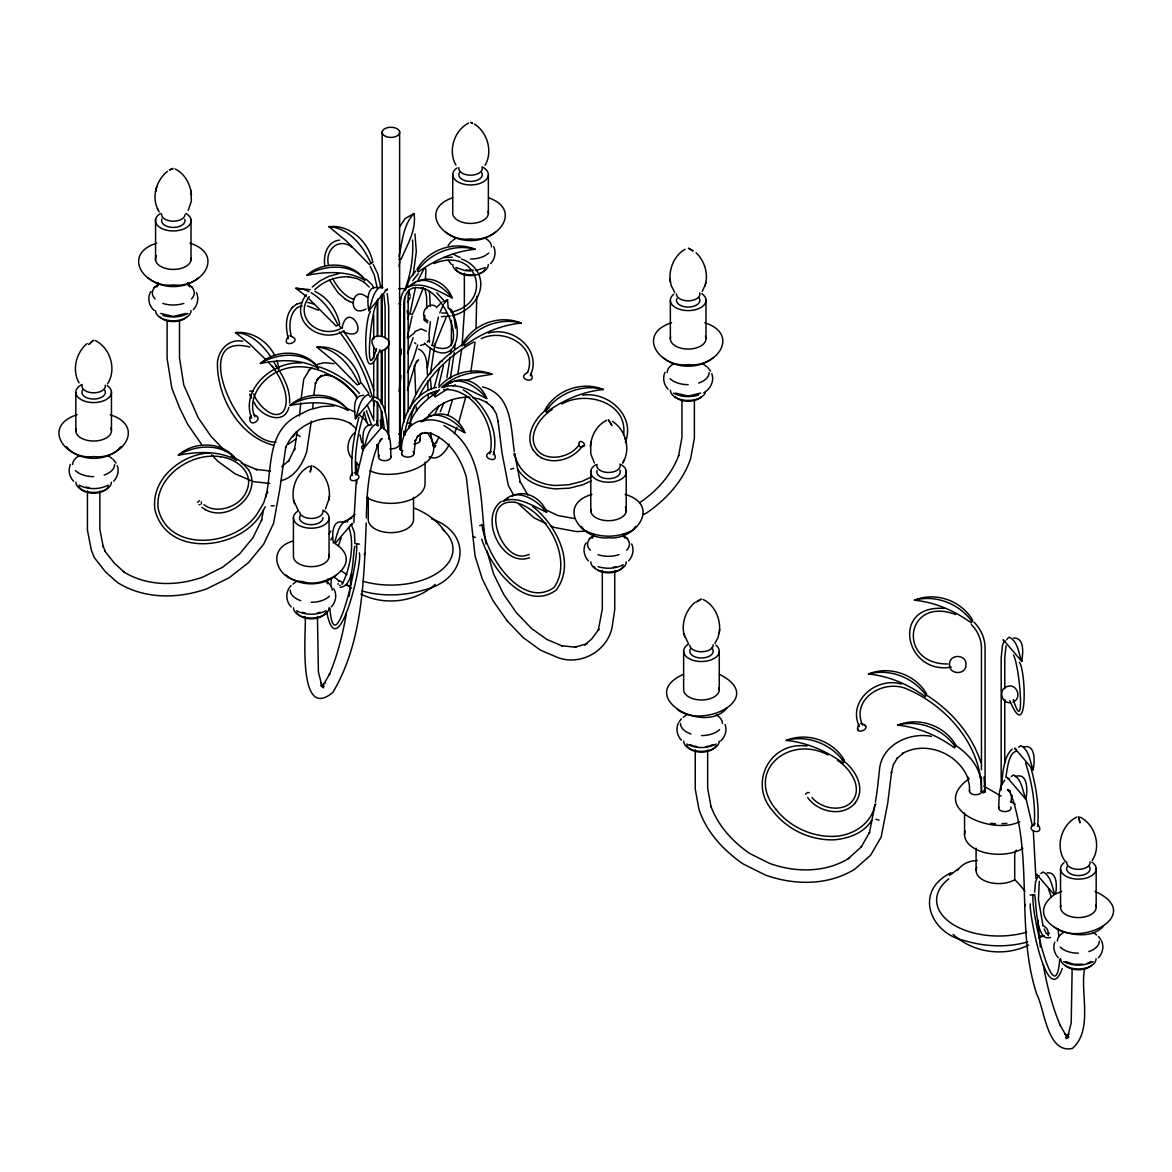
<?xml version="1.0" encoding="UTF-8"?>
<svg xmlns="http://www.w3.org/2000/svg" width="1172" height="1172" viewBox="0 0 1172 1172"><rect width="100%" height="100%" fill="white"/><g stroke="black" fill="none" stroke-linecap="round" stroke-linejoin="round"><path stroke-width="1.5" d="M354.94 543.691L354.398 532.542L351.761 525.613M1034.627 892.112L1035.521 881.857L1037.85 876.524M400.326 449.33L401.351 432.995M426.711 308.69L426.637 297.292L424.938 288.59M430.314 306.288L429.435 291.432M366.397 518.024C366.616 492.87 368.726 467.159 378.424 443.69M353.827 522.697L356.273 480.315M366.235 522.99C363.833 580.33 362.866 641.817 332.907 692.33C295.154 724.267 307.196 620.926 305.042 616.516M623.592 434.709C627.914 402.626 586.454 390.1 561.784 403.988M289.572 403.065C290.51 389.294 283.346 376.476 275.86 365.474M329.288 497.617C330.489 485.296 324.351 471.613 312.851 466.148M719.491 630.932C720.692 618.611 714.554 604.913 703.068 599.463M476.037 328.101L476.755 296.282M590.703 444.173L590.761 453.93L594.365 462.955M354.838 546.328C352.113 557.33 354.618 586.19 340.1 587.362M430.476 373.795L434.915 343.821M313.891 394.686L315.62 382.512L315.385 383.683L318.506 377.853L317.832 378.952M999.277 793.532L998.676 808.035M1011.099 802.175L1011.539 795.861M356.42 543.544C359.76 558.429 334.298 665.799 329.874 608.224M359.277 552.92C363.144 560.494 337.668 669.666 326.724 611.828M451.352 345.637L451.425 320.308M454.619 349.183L454.97 344.29M301.16 398.553L303.709 379.259L309.349 369.971M158.323 282.642L156.726 286.847L158.44 284.459L154.045 287.448M593.354 536.263L593.545 533.905M1001.679 784.976C1002.734 773.095 1003.569 756.819 1012.095 749.23M300.794 402.934L299.446 415.899M312.778 408.032L313.188 403.622M427.37 368.037L430.49 347.747M1059.737 959.136C1055.298 1016.725 1029.851 909.34 1033.191 894.456M349.212 596.226L351.644 573.738M399.154 391.595L400.985 375.67M327.398 583.729L327.926 578.924M330.724 585.678L331.588 577.796M325.464 508.941L329.185 498.437M404.648 435.281C406.743 414.61 417.862 395.433 437.229 390.789M714.891 643.443L718.026 637.627L719.403 631.752M329.01 499.946L329.464 496.078M719.227 633.261L719.667 629.393M1034.085 825.689C1035.931 805.647 1032.195 782.837 1025.559 762.928M1037.557 826.348C1039.564 806.834 1036.063 787.086 1031.067 768.261M403.886 304.837C403.944 296.34 407.373 288.122 415.738 287.492M448.187 307.943L447.587 299.812L442.943 301.717M450.136 357.284L446.869 377.662M450.575 353.885L451 350.472M454.282 352.552L450.312 378.366M251.599 418.096C240.201 388.65 273.369 360.932 301.307 362.998M461.592 349.359L457.812 374.63M462.046 346.004L464.346 312.001L464.346 273.237M475.07 342.195L470.866 371.671M1005.151 640.85L1003.95 641.025L1003.188 639.678L1021.764 661.433C1022.863 653.991 1025.061 637.451 1013.531 638.081M1009.575 778.501L1007.964 778.75L1007.202 777.402L1025.778 799.158C1027.741 791.422 1028.108 771.791 1015.245 776.611M1016.534 749.245L1015.333 749.435L1014.571 748.073L1033.147 769.828C1034.656 762.357 1036.004 743.986 1023.757 746.886M1055.694 893.972C1056.705 886.94 1057.803 871.909 1047.153 872.847M311.283 421.129L306.683 451.747C302.742 464.024 294.187 477.942 280.548 480.725M310.697 469.445C308.983 479.143 312.748 458.252 310.8 468.99M1005.84 777.607C1007.393 767.587 1008.931 752.673 1016.358 751.252M408.882 428.337L412.148 412.734L414.976 404.999M590.776 443.675C592.05 434.05 597.793 424.498 606.744 420.25M167.45 171.361C156.316 180.063 151.32 197.16 158.117 209.92M590.366 446.517L591.098 441.39M405.38 290.407L409.673 278.731L415.752 271.069M409.116 289.718L408.149 296.033L408.178 411.606M297.073 432.79L294.48 449.814L294.714 448.656L288.371 461.519L289.045 460.435L281.763 466.749M443.485 365.561L438.782 385.28M398.978 256.39C402.245 241.915 403.285 224.672 413.965 213.509C416.778 229.609 407.08 245.182 400.941 259.539L398.949 259.232M432.16 345.476L438.416 317.026M399.037 266.41L399.798 261.62M875.352 802.293C877.271 791.481 878.311 780.537 879.469 769.638C881.637 744.952 909.047 732.061 931.344 736.324M346.341 613.747C342.663 634.594 337.551 655.309 329.2 674.808L329.801 673.666L323.97 683.833L325.01 682.778L322.329 685.107M357.416 473.503L363.73 447.191M399.798 359.028L401.439 349.344M265.927 496.972C272.329 468.258 266.425 431.75 297.659 415.518L309.408 409.775L321.934 406.508L334.445 405.893M429.186 414.624L428.366 416.807M1006.03 645.757L1004.785 657.844L1004.785 688.623M263.422 510.26L261.502 520.573L261.693 519.797L253.035 537.655L239.674 553.843L222.665 567.219L202.697 577.122C176.943 586.264 147.101 586.483 123.353 571.702L124.159 572.097L114.387 563.205L104.718 550.943L105.319 551.734L103.063 546.005L103.268 546.972L99.854 529.334L99.854 491.097M401.571 447.235C401.879 434.534 410.361 421.158 423.971 420.279M874.576 806.732L869.316 833.38L869.536 832.398L860.951 847.429L861.552 846.653L848.294 858.622L849.099 858.226C825.293 872.935 795.451 872.642 769.696 863.456L749.89 853.568C732.808 841.965 718.026 825.762 710.891 806.175L711.082 806.981L707.668 788.287L707.668 750.036M439.559 367.949L434.358 386.863M705.515 283.946C708.313 272.944 704.269 260.565 696.124 252.771M249.914 417.672C248.449 429.362 265.399 418.287 254.119 414.888M425.392 279.742L425.934 269.853L425.333 268.212L424.015 269.15M407.329 337.331L412.119 316.147M413.115 275.039L416.324 251.702L414.947 233.873M401.542 431.237C404.208 411.899 416.368 392.137 436.365 387.346M370.557 311.386C363.921 319.15 361.694 395.067 380.021 349.695M410.171 297.351L407.504 302.435M409.116 427.604C411.562 413.408 422.535 402.23 434.021 394.422M466.002 395.946L458.735 422.579M400.282 355.761L401.322 351.073M430.402 321.67L429.011 334.24L429.479 342.37M999.496 792.257L1000.873 786.016L1004.741 780.039M407.358 390.408L414.961 364.975L414.361 366.104L417.173 361.181L416.133 362.236L418.682 359.921L417.32 360.698M1054.756 942.112C1052.646 947.518 1054.434 953.686 1058.316 957.802M407.841 318.784L408.676 315.297M155.554 191.798L156.11 189.527M156.228 189.014L156.77 186.831M417.672 344.89L413.701 357.841L407.431 372.579M358.881 417.393C353.871 436.218 350.384 455.967 352.376 475.48M1039.286 881.315L1038.451 899.7L1042.992 925.528M702.248 291.447L705.295 284.723M415.474 287.623L409.922 313.876L407.519 313.495L407.226 310.756M407.46 353.358L413.115 337.77M704.899 286.158L705.91 282.452M1062.272 968.482C1046.713 1012.462 1028.386 908.49 1030.334 903.846M385.075 290.026L386.672 290.275L387.434 288.913L368.858 310.668C371.978 302.654 372.769 290.553 381.281 286.466L382.907 287.506M372.081 398.172L373.282 398.363L374.044 397.015L355.468 418.756C358.588 410.757 359.365 398.641 367.876 394.554L369.517 395.594M334.357 542.812C337.243 535.516 338.21 524.514 346.106 520.998L347.732 522.038M380.431 427.648L381.632 427.839L382.394 426.491L363.818 448.231C366.939 440.233 367.715 428.117 376.241 424.03L378.366 425.656M376.388 304.222C370.352 313.598 364.17 388.372 376.564 348.67M447.953 415.225L452.48 399.637M365.019 553.316L364.199 554.649M489.852 453.96C497.016 426.579 473.635 387.141 443.617 389.675M493.309 454.736C500.034 429.89 484.153 402.816 463.292 389.807M267.157 491.537L263.788 502.671L257.576 513.248C235.689 546.767 168.534 553.301 158.22 508.736C154.162 478 190.23 451.762 220.6 456.772M625.365 442.137C635.722 415.855 608.18 391.331 582.674 395.14M423.341 287.726L414.8 309.247L412.324 314.243L410.727 313.993M446.254 317.158L434.563 345.843L431.765 345.403M527.532 372.608C538.095 346.619 504.341 327.34 481.209 338.708M530.227 375.758C542.621 350.106 513.014 325.67 488.372 333.126M364.375 412.061C357.738 431.985 354.017 454.78 355.849 474.821M875.015 804.593C871.704 823.711 852.733 835.826 833.746 836.398L833.878 836.383C811.551 837.042 789.401 826.67 775.674 809.032L775.747 809.149C744.718 770.883 789.283 734.302 827.842 754.9M288.81 407.534C284.093 426.418 259.364 415.459 254.178 402.392M527.561 372.476C514.772 379.054 538.065 385.266 530.769 373.443M70.467 464.288C67.844 469.972 69.309 476.814 73.602 481.253M664.993 372.315C662.37 377.999 663.835 384.841 668.128 389.28M678.28 723.227C675.658 728.911 677.123 735.752 681.415 740.206M338.283 546.123L341.14 537.904M417.584 281.251L423.326 269.941M439.822 312.851L443.441 304.603M409.936 408.471C419.063 381.882 438.87 360.024 462.12 344.788M454.443 433.611L456.89 427.311M438.768 406.083L434.46 415.02M440.306 411.724L443.91 402.597M405.688 287.492C410.757 273.574 413.716 255.848 412.515 240.011M623.68 461.182C630.785 447.807 625.057 429.538 612.56 421.422M306.17 294.743C287.301 320.571 320.454 345.3 344.055 330.797M309.32 296.531C292.311 318.462 321.318 340.847 342.663 327.471M399.637 226.767L405.116 218.549L413.965 213.509M925.777 695.831L925.353 696.754C908.754 684.624 889.05 676.01 868.467 674.032C889.372 665.315 915.449 674.325 926.642 693.985L925.895 695.611M1006.792 639.751L1007.217 638.843M418.463 397.381C430.036 373.824 450.546 354.823 473.693 342.048M250.339 416.836L251.116 415.884M197.629 502.363L199.372 500.634M249.87 417.789L250.398 416.705M1004.272 641.377L1002.543 644.834L1001.181 657.873L1001.181 790.06M623.314 461.856L622.64 463.101L624.412 459.863M856.307 801.282C865.639 786.617 854.461 768.246 841.921 759.705M188.252 210.433L191.344 201.145L191.109 192.897M485.105 165.208C493.09 151.569 487.464 132.275 474.323 123.983M377.823 444.833L380.636 439.896L379.596 440.95L382.145 438.636L380.783 439.427M439.104 437.156L435.764 443.001L436.804 441.932L434.123 444.305M449.315 444.173C445.814 451.469 438.387 461.329 429.099 456.846M265.297 506.846L260.257 515.416C237.169 550.679 166.571 557.579 154.938 509.644C150.675 478.923 181.367 454.253 209.891 452.846M593.149 536.175L591.948 538.109L593.662 535.736L589.267 538.724M417.642 436.57L418.331 435.471L415.196 441.302L415.43 440.145L413.994 453.549M805.501 794.162L807.376 792.521L809.237 792.653M427.297 342.136L428.381 340.407M150.836 291.52C147.013 297.541 148.859 305.907 154.162 310.434M586.073 542.797C582.469 548.467 583.89 556.202 588.476 560.919M444.159 303.475L447.587 299.812M296.531 431.545L293.029 436.936M107.472 383.903C116.966 369.663 110.373 347.703 95.079 340.451M1092.187 860.453C1101.592 846.36 1095.205 824.736 1080.276 817.221M435.339 391.902L433.787 394.217L435.076 397L447.909 388.621M380.314 351.776C408.969 338.137 357.445 325.098 376.183 350.794M807.669 797.517C817.778 812.064 842.507 817.719 854.989 803.142M854.857 803.347L856.454 801.091M193.321 309.642C197.614 305.189 199.079 298.347 196.457 292.663M120.76 446.722C108.234 462.208 79.051 462.208 66.511 446.722M113.684 481.253C117.566 477.136 119.354 470.968 117.244 465.562M448.1 245.519L451.308 241.461M490.585 263.641C494.877 259.202 496.342 252.361 493.72 246.662M291.125 585.531C285.338 591.274 285.411 601.192 291.213 606.891M328.936 533.802L330.914 531.048M331.28 606.891C335.866 602.174 337.302 594.453 333.698 588.769M635.634 526.389L633.407 529.348M628.558 560.919C632.851 556.466 634.301 549.624 631.679 543.94M678.998 722.084L681.328 718.846M871.734 820.341C863.808 833.16 848.411 838.639 834.054 839.811L833.922 839.826C810.541 840.529 787.364 829.659 773.007 811.2L772.919 811.097C747.824 783.482 770.077 740.821 806.951 746.066M1098.398 957.802C1102.691 953.363 1104.156 946.522 1101.534 940.838M1048.442 933.718L1048.032 934.685A1.655 1.538 24.1 0 0 1048.398 935.71M292.546 307.284C284.942 315.708 285.616 328.438 288.327 338.693M295.71 439.06L288.136 444.364M579.349 444.364C569.958 458.823 544.365 462.369 536 448.305C527.737 435.53 539.486 417.364 552.173 409.511M582.821 445.433C574.163 458.516 555.308 465.05 541.01 457.593M342.034 584.491C350.15 568.786 355.057 543.251 348.699 527.268M424.953 315.546L423.839 319.81L427.546 322.754M417.657 270.629C430.168 252.888 454.077 243.366 475.187 249.284C454.604 251.262 434.9 259.876 418.301 272.021L417.012 269.252C428.205 249.577 454.282 240.568 475.187 249.284M463.629 344.451C476.125 326.71 500.034 317.187 521.159 323.106C500.576 325.084 480.872 333.698 464.273 345.843L462.984 343.074C474.162 323.399 500.254 314.389 521.159 323.106M434.431 395.609L439.544 389.47M545.815 410.874C558.326 393.133 582.235 383.61 603.346 389.529C582.762 391.507 563.058 400.106 546.46 412.251L545.17 409.482C556.363 389.822 582.44 380.812 603.346 389.529M412.72 280.65L418.272 273.677M373.062 339.104L374.102 337.8M386.042 349.183L387.082 347.894M335.28 543.266L352.274 523.445L351.512 524.807L350.311 524.617M407.915 338.034L414.815 332.614M436.292 307.723L441.463 302.566M428.293 416.075C438.138 403.402 453.945 396.693 469.811 397.249M438.709 387.478C451.249 372.3 473.766 366.821 491.962 374.264L478.264 376.505L465.518 380.534M1007.73 638.271L1009.356 637.231C1017.867 641.318 1018.644 653.419 1021.764 661.433M1018.6 747.253L1020.739 745.626C1029.25 749.714 1030.027 761.815 1033.147 769.828M1011.231 776.567L1013.37 774.941C1021.881 779.043 1022.673 791.144 1025.778 799.158M1040.839 873.609L1042.977 871.997C1050.874 875.513 1051.841 886.515 1054.727 893.811M858.856 724.355C851.722 738.213 876.392 727.167 860.731 723.505M90.742 342.663C83.564 349.329 99.342 335.031 91.064 342.341M410.01 285.924C423.092 272.475 443.001 286.188 452.128 297.805C438.987 291.887 422.872 280.591 408.252 286.95L411.768 284.913M444.598 386.599C457.681 373.135 477.59 386.848 486.717 398.465C473.576 392.547 457.461 381.266 442.84 387.61L443.719 387.097M422.77 420.748C435.838 407.285 455.762 420.997 464.874 432.615C451.733 426.696 435.618 415.401 421.012 421.759L428.22 417.364M504.546 500.385C517.628 486.937 537.538 500.649 546.665 512.267C533.524 506.348 517.409 495.053 502.788 501.411L508.15 498.203M158.44 284.459L156.96 285.865L158.953 284.356M592.182 537.142L593.662 535.736M1050.42 937.424C1035.799 942.493 1036.487 903.715 1034.671 894.617M198.478 277.808C184.78 289.513 161.809 289.484 148.097 277.808M495.741 231.822C482.014 243.498 459.087 243.498 445.36 231.822M336.437 575.056C322.725 586.747 299.754 586.762 286.056 575.056M713.352 357.46C699.64 369.136 676.669 369.151 662.986 357.46M726.64 708.371C703.859 735.415 635.019 695.919 683.481 674.31M1103.541 925.983C1084.1 949.349 1018.043 921.646 1054.185 894.778M408.72 286.041C402.523 289.953 400.399 297.541 400.311 304.456L400.311 449.594M354.647 432.746C347.513 438.973 345.286 450.956 351.937 458.34M414.624 331.676L421.041 328.922L426.432 331.193M720.59 741.012C725.131 737.012 727.314 730.288 725.058 724.501M695.245 602.188C685.884 609.792 681.152 623.123 684.111 634.872M87.124 343.513C76.092 352.669 71.624 370.132 79.081 382.819M548.95 407.724C535.97 416.309 523.65 435.105 533.319 450.356M441.419 387.522C454.707 375.26 474.308 369.253 491.962 374.264M308.339 370.791L311.928 367.876M316.821 379.772L322.432 375.201M416.631 437.39L422.242 432.82M312.25 287.081L320.059 280.811L329.156 276.226L338.898 273.633M314.785 289.674C323.765 281.09 336.071 276.24 348.524 276.812M296.326 304.368L302.098 302.405M345.11 521.994L354.984 514.449M950.477 874.795L957.802 869.126M292.282 307.474L296.589 304.163M371.011 360.449L371.671 360.053L370.557 360.536M501.133 501.499C478.279 518.61 502.832 567.717 529.48 557.74M267.436 491.229L267.26 491.361A1.802 0.908 16.8 0 0 267.831 492.592M306.888 275.332C322.959 260.506 352.787 261.444 365.063 280.255C347.498 270.512 326.006 271.538 306.888 275.332C324.102 264.667 349.783 262.982 364.419 278.877M260.389 363.452C276.46 348.626 306.288 349.564 318.564 368.374C300.999 358.632 279.507 359.658 260.389 363.452C277.603 352.801 303.284 351.102 317.92 366.997M178.32 455.278C194.391 440.452 224.218 441.39 236.495 460.2C218.93 450.458 197.438 451.484 178.32 455.278C195.519 444.627 221.215 442.928 235.85 458.823M289.85 405.527C305.921 390.716 335.749 391.653 348.025 410.464C330.46 400.721 308.969 401.747 289.85 405.527C307.064 394.876 332.745 393.177 347.381 409.072M435.208 584.432C415.357 602.32 384.724 605.939 360.917 594.101M703.786 392.723C710.335 389.089 714.656 380.9 711.77 373.59M969.112 778.662C927.023 808.812 993.343 835.826 1019.64 821.587M950.228 873.228C913.926 891.247 929.572 933.088 964.424 940.618L964.893 940.735C985.183 946.756 1007.188 947.767 1027.639 941.907M288.371 336.232C278.877 350.179 305.907 341.037 289.762 335.749M338.415 581.415L340.671 581.151L342.634 583.348M698.424 600.694C691.143 605.089 707.141 595.742 698.746 600.489M249.665 391.038L253.284 391.17M1033.03 894.734L1030.085 895.071M413.628 283.741L415.474 282.555M448.202 384.401L445.184 386.262M366.074 308.983C346.692 319.429 350.941 283.419 367.246 297.351M610.26 422.682C604.371 413.159 615.637 431.677 610.509 423.077M632.69 530.154C617.981 538.168 599.053 538.168 584.345 530.154M639.883 502.568L639.736 502.656C656.818 491.039 671.6 474.85 678.735 455.249L678.544 456.069L681.957 437.361L681.957 400.941M352.289 473.356C342.839 486.57 369.136 479.04 354.193 472.785M337.346 325.347L336.174 326.036L308.075 297.908M337.639 325.186L339.69 323.999C336.716 310.258 327.882 297.483 314.946 291.462M279.097 368.535L276.944 360.478M527.649 554.869C501.631 565.842 477.531 497.192 515.299 502.363M171.171 169.178C177.617 166.614 165.413 171.786 170.936 169.295M685.049 249.299C674.545 255.291 668.978 268.198 670.135 280.005M1012.945 701.999C1022.482 698.688 1016.959 682.793 1007.202 686.528C998.222 689.004 1001.005 703.683 1010.396 702.629M643.208 514.684L646.505 513.028C665.96 499.668 683.232 481.106 690.674 458.355L694.381 438.138L694.381 400.736M468.624 123.06C454.106 130.385 447.748 150.895 455.923 165.076M309.452 466.251C296.955 472.404 290.627 488.27 293.908 501.557M425.407 344.07L420.484 345.491M452.773 386.071L455.293 384.87M591.113 477.077L581.869 481.414L568.801 484.754L555.88 485.472C536.893 484.915 517.921 472.799 514.611 453.667M591.113 480.886L583.055 484.681L569.372 488.167L555.572 488.885C541.215 487.728 525.818 482.234 517.892 469.43M1076.878 817.016C1061.173 824.487 1054.595 847.708 1065.495 861.728M417.378 281.676C431.047 274.365 447.308 284.225 452.128 297.805M450.048 383.215L451.953 382.35M430.124 416.5L432.029 415.62M511.915 496.137C525.583 488.827 541.845 498.701 546.665 512.267M156.696 243.131C120.731 254.602 144.889 288.693 173.295 284.928C201.687 288.693 225.844 254.602 189.893 243.131M185.835 313.451L173.295 316.44L160.74 313.451M188.003 313.495C180.341 317.524 171.097 317.876 162.879 315.4M452.568 197.746C417.877 209.949 443.573 242.794 470.543 238.927C497.529 242.794 523.225 209.949 488.534 197.746M77.044 414.756C41.079 426.227 65.251 460.318 93.643 456.538C122.035 460.318 146.207 426.227 110.241 414.756M485.267 267.494L475.935 270.6M108.351 485.105C99.312 489.764 87.973 489.764 78.92 485.105M671.571 322.783C635.605 334.254 659.777 368.345 688.169 364.565C716.561 368.345 740.733 334.254 704.768 322.783M293.264 540.995C264.286 548.965 277.559 581.415 302.654 581.517C324.454 589.677 365.913 563.468 335.426 543.852M342.414 522.302L351.878 518.112M700.71 393.089L688.169 396.092L675.629 393.089M325.963 610.744C316.909 615.403 305.584 615.403 296.531 610.744M591.919 494.408C555.601 504.942 581.4 540.819 608.517 537.743C635.634 540.819 661.433 504.942 625.115 494.408M623.226 564.758C615.564 568.801 606.32 569.153 598.116 566.677M710.32 745.641L712.781 744.557M716.165 744.059C707.126 748.718 695.787 748.718 686.733 744.059M1054.888 894.353L1061.759 891.306M1039.3 937.82L1044.032 935.725M1028.694 945.013C1004.345 957.187 973.156 952.909 953.144 934.406M1087.235 963.238L1090.898 961.611M1093.08 961.655C1084.027 966.314 1072.688 966.314 1063.649 961.655M513.732 468.331L510.67 469.225M321.392 376.036L320.161 376.505L325.992 374.996L324.732 375.04L331.53 375.86L330.445 375.494C342.327 379.655 351.161 388.518 357.255 398.407M421.217 433.669L419.972 434.138L425.817 432.629L424.542 432.658L431.355 433.493L430.271 433.127C449.638 440.35 460.684 457.944 466.353 477.194L475.114 556.158L482.278 578.953L493.016 600.679L507.066 620.764M914.438 600.211C935.344 591.494 961.421 600.504 972.599 620.164L971.324 622.933C954.726 610.802 935.007 602.188 914.438 600.211C935.549 594.292 959.458 603.814 971.954 621.556M786.28 740.44C807.186 731.724 833.263 740.733 844.441 760.408L843.166 763.177C826.568 751.032 806.863 742.418 786.28 740.44C807.391 734.522 831.3 744.044 843.811 761.785M897.664 725.19C918.57 716.473 944.647 725.483 955.839 745.143L954.55 747.912C937.952 735.782 918.247 727.167 897.664 725.19C918.789 719.271 942.698 728.794 955.195 746.535M451.117 312.235C494.789 302.523 477.561 245.417 433.948 263.597M451.923 315.766C469.122 312.309 485.501 294.67 479.524 276.328M398.641 288.664L405.204 288.59M453.872 381.471C467.379 375.831 482 385.661 486.717 398.465M433.962 415.064C447.089 410.654 460.303 420.602 464.874 432.615M359.526 544.145L356.581 543.808M316.587 364.624L324.161 362.661L334.02 363.657M432.805 445.887L435.911 445.521L432.878 444.935M698.571 395.037C690.352 397.513 681.122 397.176 673.461 393.133M317.26 613.015L320.117 612.326M613.103 567.365L615.959 566.691M706.042 746.667L708.899 745.978M868.467 674.032C889.592 668.113 913.501 677.636 925.997 695.377M875.967 804.051L875.645 804.109A1.802 1.113 18.5 0 0 875.074 805.34L875.25 805.589M1035.198 823.667C1021.676 830.684 1046.904 836.911 1037.733 824.224M450.195 316.03L441.492 316.63M1039.168 875.557L1037.572 875.806L1036.81 874.444L1053.818 894.265M1079.324 819.829C1076.834 809.163 1081.536 829.879 1079.397 820.297M951.356 667.102C905.267 675.394 889.973 604.532 943.973 608.4M302.23 305.951C291.315 307.035 287.462 324.014 291.462 336.452M339.602 240.157C327.486 241.08 323.033 255.174 324.849 265.487M274.248 505.806L271.186 505.85M947.752 663.967C896.624 664.378 905.15 595.405 955.678 614.524M473.605 270.219L465.958 270.102M1001.943 823.726L1006.807 823.359M1082.957 964.263L1073.772 964.263L1065.817 961.611M479.685 525.569L480.432 525.481A1.802 0.733 -11.6 0 0 481.985 524.587C485.281 555.001 521.833 609.909 553.917 587.553C573.738 560.113 547.544 510.509 515.006 502.319M586.703 531.106L576.478 531.59L554.151 527.429L550.928 525.906M444.027 257.547L452.304 257.21M328.922 226.665C350.281 224.248 368.975 242.267 372.799 262.411L369.283 264.447L346.443 241.095L328.922 226.665C349.168 227.749 363.276 246.398 371.041 263.422M306.39 296.413L295.827 288.253L310.316 289.689M266.44 360.287L249.46 343.762L235.528 332.628C251.804 330.812 267.626 341.14 274.688 355.526M316.923 347.19C338.283 344.773 356.977 362.793 360.8 382.936L357.284 384.973L334.445 361.621L316.923 347.19C337.17 348.274 351.278 366.924 359.042 383.947M269.15 471.056L270.424 471.012L255.906 469.401L256.99 469.767L241.285 463.013M199.841 504.722L199.548 504.722A1.817 1.069 -44.4 0 1 199.108 504.531M441.727 313.041L446.386 312.968M242.721 341.286C228.701 338.034 217.26 351.278 217.406 364.507C217.86 398.099 239.161 436.101 273.12 445.17M442.459 360.991L440.071 361.679L439.148 363.847M432.541 394.056L430.08 393.484M322.534 686.265L324.117 686.294L321.084 685.664M295.827 288.253L303.226 289.235L309.115 291.667M235.528 332.628C250.867 332.951 262.909 345.125 270.981 357.079M491.244 451.63C476.74 457.153 501.953 465.87 493.471 452.319M470.543 271.01L465.167 270.6L455.835 267.494M990.618 823.359L995.468 823.726M363.701 395.404C352.171 394.774 354.369 411.313 355.468 418.756M372.066 424.879C360.536 424.249 362.734 440.789 363.818 448.231M415.415 287.521L421.554 288.122M901.253 684.052C876.612 676.596 847.004 701.032 859.398 726.684M269.794 483.435L253.445 481.619L235.074 473.81L217.772 461.226L211.561 454.721M251.174 396.107L249.87 395.697M275.933 442.137C236.803 443.587 188.443 330.841 249.739 347.044M472.902 397.806L479.114 398.92L487.2 402.626L486.409 402.23L492.694 407.651L492.108 406.889L496.298 413.716L498.232 421.876L498.027 420.938L501.968 452.714L508.267 485.208L513.863 495.595M574.207 518.537L557.682 515.446L543.647 508.78M353.387 302.991L349.153 301.38M307.635 302.391L313.876 304.017M307.357 305.936L318.403 310.228M1009.868 700.563C1028.21 745.934 1025.969 670.018 1019.332 662.268M348.392 276.812L356.757 278.438L363.95 281.998M878.956 820.151L875.894 819.243M408.09 423.004L411.387 423.781M86.201 487.039L89.043 487.713M361.972 590.981C382.424 596.856 404.428 595.845 424.718 589.809L425.172 589.692C466.339 579.554 474.221 533.421 431.486 518.815M302.376 612.326L305.233 613.015M694.014 745.978L696.857 746.667M369.971 470.675C391.77 482.381 453.974 465.255 427.15 432.746M1010.352 790.734L1007.451 789.562L1010.015 791.876L1008.975 790.822L1011.773 795.744L1011.187 794.601C1033.719 858.944 1015.392 929.748 1036.927 994.75C1044.472 1008.433 1046.977 1053.906 1072.292 1048.471C1093.417 1030.452 1079.998 992.376 1084.569 969.215M1068.6 1037.586L1065.495 1037.22L1068.512 1036.59L1066.124 1038.714L1068.791 1033.865L1068.117 1035.198L1071.208 1022.848L1072.146 969.171M220.439 456.743C237.784 458.809 254.441 473.503 246.677 490.775C240.875 506.831 216.307 514.874 203.972 504.619M475.436 537.45L473.195 536.586M398.817 303.87L400.78 304.427M418.55 349.11C428.234 353.08 426.696 366.733 427.531 375.23M378.248 287.726C366.001 284.825 367.363 303.196 368.858 310.668M343.088 522.258C331.793 519.181 331.984 535.838 333.39 542.973M374.864 397.088L377.838 398.363M373.575 400.385C381.618 402.099 383.127 419.635 384.328 429.523M435.706 306.258C426.52 300.955 418.345 316.294 428.044 320.938M435.852 347.293C471.906 358.075 445.507 290.7 421.261 288.078M424.396 343.191C453.872 371.539 467.071 331.5 449.037 308.207M354.208 299.505C344.993 296.736 337.331 287.726 332.584 278.335M319.399 366.924C334.752 372.139 348.919 381.105 359.467 393.514M448.466 308.412L451.454 309.833L452.905 312.499M352.113 247.145C338.254 237.125 324.937 249.856 328.409 264.945M205.203 509.542C228.569 522.946 263.055 494.188 248.493 469.562M414.522 508.238C426.33 512.955 437.537 520.632 444.671 531.312M719.432 674.31C767.25 698.102 703.053 729.848 677.284 709.441M1094.956 891.306C1144.941 914.219 1081.287 948.002 1054.185 927.052M345.579 584.799L350.311 586.908M690.132 744.557L692.579 745.641M482.542 386.907C512.12 394.232 510.758 427.384 514.274 451.381M346.194 408.002L354.955 412.017M546.108 523.606L534.036 517.863L518.918 504.194M175.067 168.973C184.942 173.661 190.684 184.619 191.446 195.241M461.446 258.997C469.562 261.796 476.579 267.846 479.465 276.094M187.945 282.73L189.849 286.847L188.135 284.459L192.53 287.448M623.489 533.905L625.072 538.109L623.358 535.736L627.767 538.724M690.879 249.563C682.485 244.816 698.483 254.163 691.202 249.768M579.92 446.708C592.007 447.66 576.346 434.68 579.422 446.298M231.236 456.069L240.187 460.948L248.64 469.752M329.332 279.888L338.137 292.897L345.579 299.314M983.806 786.119L1001.064 796.081M1010.484 801.516L1015.186 804.241M1042.626 925.499L1044.97 926.862A4.439 2.564 60 0 1 1047.695 933.864M345.388 299.212L349.373 301.512M300.12 436.658L297.878 434.944M432.864 445.096L435.266 447.089L431.648 440.599L432.322 441.903L430.607 433.464M383.537 428.278C392.122 434.812 390.364 447.616 390.935 457.109M321.084 685.796L323.487 687.788L320.82 682.939L321.494 684.272L318.403 671.937L317.451 616.487M311.107 292.678C323.34 300.076 332.247 312.06 337.932 325.01M533.172 450.165L537.728 455.381M201.921 507.33L205.378 509.659M537.538 455.263L541.186 457.71M927.506 695.714C951.767 711.521 972.028 734.668 980.847 762.576M443.91 425.524C486.336 450.282 479.055 502.612 486.028 543.969M506.817 620.515L523.225 637.641L540.526 650.182L557.828 657.551C580.638 666.092 607.096 651.149 612.048 627.562L614.729 609.66L614.729 570.574M415.84 343.792L414.551 342.678M622.845 535.633L624.837 537.142L623.358 535.736M187.623 284.356L189.615 285.865L188.135 284.459M355.98 462.823L358.647 464.83M346.59 584.432L351.629 588.227M334.24 577.254L339.69 581.356M955.605 745.333C967.589 753.406 978.723 765.243 980.847 780.069M344.216 332.159C373.062 343.411 348.582 297.161 341.931 328.131M532.454 506.289C555.865 524.294 576.536 563.131 556.143 590.131C523.825 613.293 489.955 565.827 481.721 539.091M837.453 760.423C850.11 768.275 861.86 786.266 853.612 799.216C845.759 812.533 822.202 810.086 811.932 797.487M358.573 414.258L365.371 420.133L368.697 425.377M1068.63 1037.205L1064.601 1033.689L1065.641 1034.759L1059.796 1024.592L1060.396 1025.72C1052.06 1006.221 1046.948 985.506 1043.256 964.673M451.425 264.447L448.202 260.418M379.713 400.048C386.819 409.76 387.097 422.55 388.254 434.109M377.56 398.114L379.992 400.311M976.862 867.134A22.62 13.053 0 0 0 987.395 881.827A22.62 13.053 0 0 0 1014.703 879.747L1016.725 881.608A67.917 39.218 60 0 1 1024.899 891.262M583.612 529.348L581.385 526.389M707.419 367.1L710.613 371.158M112.893 459.072L116.087 463.13M365.972 279.009L372.022 284.723L373.678 287.799M363.76 281.881L369.268 287.081M1025.412 905.575L1024.592 904.227M224.804 450.766L210.916 436.218L198.302 417.921L183.77 385.002L179.506 357.826L179.506 321.318M436.76 292.941L443.368 299.915M356.83 395.887C337.844 374.864 305.921 358.295 277.954 371.48C260.873 379.201 246.926 399.623 254.91 416.836M268.373 362.295L274.028 368.374M973.873 621.995C980.407 628.588 984.641 637.29 985.051 646.622L985.051 791.554L983.982 776.992M971.339 624.588C977.36 630.375 981.111 638.945 981.447 646.724L981.447 769.755M355.761 427.97L356.347 428.747L350.062 423.312L350.853 423.722C327.398 410.449 295.271 423.517 285.543 447.968L285.734 447.206L279.844 489.002L273.545 523.445L263.583 544.335L248.567 562.545L229.273 577.693L206.946 588.754C177.954 599.024 144.376 599.273 117.654 582.645L105.656 572.053L94.302 557.608L91.343 550.151L87.431 530.11L87.431 490.936M339.353 325.816L341.316 328.409M343.264 331.002C356.625 348.817 367.114 368.872 373.809 390.13M339.484 331.866C354.354 351.307 365.532 373.56 372.271 397.074M1098.486 936.457L1100.801 939.68M361.782 383.376L368.931 393.499M688.594 644.131L683.701 633.378M298.377 510.816L293.498 500.063M201.379 444.056L187.608 424.191L179.668 408.061L171.845 388.24L167.083 358.383L167.083 321.069M674.735 292.517L671.087 285.279L669.959 278.467M272.182 366.206C281.353 377.999 291.11 398.934 283.39 411.255C274.526 421.437 257.986 405.776 253.577 393.895M527.81 495.009L520.09 481.472L520.309 482.454L515.05 455.805M367.349 405.131L373.912 420.543M273.896 361.884L276.445 366.865M157.4 208.587L159.172 211.824M1046.42 933.894L1044.149 929.015M408.867 291.579L410.259 295.827M373.267 264.462L377.633 273.53L380.915 287.946M370.147 266.278L374.249 274.805L377.355 288.459M370.015 396.18L370.455 397.088M865.493 726.23L865.053 725.278M857.611 728.852L858.065 729.804M249.797 393.997L251.702 398.158M366.397 410.654L371.216 424.044M431.355 389.177L430.344 378.805M401.6 453.945L401.908 454.736M387.214 293.615L388.708 307.005L388.708 439.192M1048.457 888.816L1051.313 897.049M862.665 725.248C850.315 698.834 884.479 677.768 908.417 689.619C948.412 707.185 981.99 747.047 981.447 791.496L981.447 776.992M364.346 412.91L366.851 422.14M1013.326 699.552C1025.31 738.726 1020.123 668.055 1013.516 655.104M1025.881 798.103L1032.473 826.128M684.331 635.649L684.726 637.085M294.128 502.334L294.509 503.77M625.042 438.108L625.57 440.291M625.687 440.804L626.258 443.075M373.106 400.487L374.351 405.615M359.95 434.812L361.855 442.811M453.652 314.008L455.527 328.16M383.859 294.875L385.105 306.976L385.105 337.741M190.699 190.113L191.036 192.398M486.893 550.65L493.661 574.104L503.696 594.38L516.339 612.648L531.487 628.456L546.723 639.355L562.428 646.05L561.344 645.684L575.848 647.252L574.573 647.296L587.011 643.706L584.74 645.025L591.889 638.755L598.965 629.071L598.306 630.126L602.305 609.103L602.305 570.764M670.223 280.826L670.399 282.335M1033.338 831.226L1035.945 878.575M1058.023 928.707L1058.887 936.589M1040.384 947.137L1037.718 919.434M380.358 420.118L381.017 426.74M376.842 420.616L377.34 425.48M188.252 282.642L188.458 284.986M414.595 366.221L415.723 394.246M378.058 444.935L378.512 457.109M416.309 406.831L416.543 410.947M428.132 393.953L428.322 398.158M427.97 389.705L427.692 381.09M1096.172 868.437L1096.172 906.908M1060.543 869.214L1060.543 907.67M1014.703 879.747L1014.703 855.619A14.855 8.57 60 0 1 1015.289 851.956M1004.785 699.479L1004.785 762.84M976.086 848.206L976.086 870.107M969.449 791.159L969.449 785.65L967.545 777.036L967.735 777.798C958.007 753.347 925.88 740.279 902.411 753.537L903.216 753.142L896.917 758.577L897.518 757.801L893.328 764.642L891.379 772.802L891.599 771.85L887.658 803.64L881.139 837.101L870.693 855.121L854.769 869.184C827.989 885.724 794.396 885.417 765.419 875.059L743.121 863.94C723.666 850.594 706.394 832.032 698.952 809.281L695.245 789.064L695.245 749.875M964.556 813.046L964.556 834.567M719.271 651.603L719.271 690.074M705.984 299.915L705.984 338.386M683.642 650.841L683.642 689.297A17.829 10.299 0 0 0 702.79 699.948A17.829 10.299 0 0 0 718.978 687.774M670.355 300.691L670.355 339.148M626.229 470.778L626.229 511.549M590.791 470.778L590.791 511.549M488.372 175.053L488.372 213.509M452.729 174.276L452.729 212.747A17.829 10.299 0 0 0 471.877 223.398A17.829 10.299 0 0 0 488.065 211.209M425.055 462.134L425.055 483.64A34.149 19.719 0 0 1 403.974 501.865A34.149 19.719 0 0 1 366.748 497.587M420.177 434.724L420.177 440.233M413.526 497.294L413.526 519.196M404.574 297.512L404.574 418.887M404.574 431.574L404.574 435.193M403.886 304.588L403.886 422.462M403.886 431.267L403.886 435.12M399.623 131.777L399.623 444.378M385.105 350.413L385.105 411.958M382.175 131.777L382.175 288.415M382.175 293.879L382.175 335.778M382.175 350.34L382.175 404.296M382.175 411.592L382.175 427.985M381.296 295.051L381.296 335.119M381.296 351.19L381.296 403.944M381.296 411.196L381.296 427.502M377.706 299.021L377.706 335.207M377.706 355.116L377.706 398.553M377.706 402.172L377.706 425.7M377.311 300.398L377.311 336.628M377.311 354.75L377.311 398.231M377.311 401.85L377.311 425.392M373.707 315.136L373.707 338.664M373.707 347.703L373.707 358.559M373.707 362.177L373.707 396.546M373.707 400.165L373.707 418.258M368.272 497.294L368.272 519.196M356.742 462.134L356.742 474.689M356.742 480.066L356.742 483.64M329.068 518.302L329.068 556.759M293.425 517.526L293.425 555.982A17.829 10.299 0 0 0 312.587 566.633A17.829 10.299 0 0 0 328.761 554.459M191.007 219.501L191.007 260.272M155.568 219.501L155.568 260.272M111.457 391.888L111.457 430.358M75.828 392.664L75.828 431.12M401.469 433.025A6.212 3.589 0 0 1 398.685 433.948M488.709 252.976A20.964 12.101 0 0 1 470.543 259.027M460.069 257.401A20.964 12.101 0 0 1 453.374 253.87M452.392 240.861A20.964 12.101 0 0 1 455.718 238.356M485.384 238.356A20.964 12.101 0 0 1 491.522 246.926M488.299 264.55A17.741 10.24 0 0 1 479.421 273.428M475.143 274.453A17.741 10.24 0 0 1 452.802 264.55M485.12 269.15A15.075 8.702 0 0 1 478.088 274.438M476.931 274.79A15.075 8.702 0 0 1 455.981 269.15M482.175 166.864A17.829 10.299 0 0 1 484.065 181.382A17.829 10.299 0 0 1 458.926 182.466A17.829 10.299 0 0 1 457.036 167.948M481.633 172.474A11.705 6.754 0 0 1 470.455 181.426A11.705 6.754 0 0 1 459.527 172.387M482.19 167.728A11.705 6.754 0 0 1 470.455 175.199A11.705 6.754 0 0 1 458.926 167.625M340.246 585.414A1.817 1.685 -24.1 0 1 339.47 585.443M338.137 584.315A1.655 1.538 -24.1 0 1 338.122 583.597M390.716 456.186A6.212 3.589 0 0 1 383.903 460.669A6.212 3.589 0 0 1 379.347 455.322M329.405 596.226A20.964 12.101 0 0 1 311.254 602.276M300.765 600.65A20.964 12.101 0 0 1 290.275 590.175M293.088 584.11A20.964 12.101 0 0 1 296.413 581.605M326.08 581.605A20.964 12.101 0 0 1 332.218 590.175M328.995 607.799A17.741 10.24 0 0 1 311.254 618.04A17.741 10.24 0 0 1 293.498 607.799M325.816 612.399A15.075 8.702 0 0 1 311.254 618.845A15.075 8.702 0 0 1 296.677 612.399M322.871 510.113A17.829 10.299 0 0 1 324.761 524.631A17.829 10.299 0 0 1 299.622 525.715A17.829 10.299 0 0 1 297.732 511.197M322.945 517.599A11.705 6.754 0 0 1 309.159 524.558A11.705 6.754 0 0 1 300.471 515.255M322.945 511.373A11.705 6.754 0 0 1 311.781 518.434A11.705 6.754 0 0 1 299.549 511.988M413.526 519.592A22.62 13.053 0 0 1 390.891 532.659A22.62 13.053 0 0 1 368.272 519.592M442.21 529.041A62.101 35.849 0 0 1 437.61 572.859A62.101 35.849 0 0 1 363.012 581.268M346.985 574.588A62.101 35.849 0 0 1 340.935 570.515M330.914 539.955A62.101 35.849 0 0 1 332.54 536.981M399.183 442.137A8.775 5.069 0 0 1 389.91 448.847M413.027 451.645A6.212 3.589 0 0 1 411.826 456.26A6.212 3.589 0 0 1 403.725 456.26A6.212 3.589 0 0 1 402.509 451.645M363.452 449.902A6.212 3.589 0 0 1 362.588 445.463M419.957 439.31A6.212 3.589 0 0 1 413.965 443.822M513.981 453.198A1.802 1.113 -18.5 0 1 514.552 454.414L514.376 454.663A1.655 1.011 -18.5 0 1 513.819 455.102M705.398 336.1A17.829 10.299 0 0 1 688.843 349.051A17.829 10.299 0 0 1 670.648 336.847M709.133 372.564A20.964 12.101 0 0 1 698.659 383.054M688.169 384.665A20.964 12.101 0 0 1 670.003 378.615M667.205 372.564A20.964 12.101 0 0 1 673.343 364.009M702.995 364.009A20.964 12.101 0 0 1 706.335 366.514M705.31 392.84A17.741 10.24 0 0 1 685.854 400.355A17.741 10.24 0 0 1 670.428 390.188M701.237 396.898A15.075 8.702 0 0 1 675.101 396.898M701.691 293.586A17.829 10.299 0 0 1 700.783 307.577A17.829 10.299 0 0 1 676.537 308.104A17.829 10.299 0 0 1 673.827 294.187M698.937 297.644A11.705 6.754 0 0 1 688.96 307.049A11.705 6.754 0 0 1 676.889 298.508M699.699 292.868A11.705 6.754 0 0 1 688.96 300.823A11.705 6.754 0 0 1 676.464 293.776M201.071 501.909A1.817 1.069 -44.4 0 1 201.511 502.114M201.496 503.447A1.655 0.982 -44.4 0 1 201.057 504.048M376.871 444.686A1.802 1.04 0 0 1 376.681 446.151M377.062 444.847A1.773 1.04 -1.8 0 1 376.93 445.946M110.871 428.073A17.829 10.299 0 0 1 94.302 441.024A17.829 10.299 0 0 1 76.121 428.82M114.607 464.537A20.964 12.101 0 0 1 104.132 475.026M93.643 476.638A20.964 12.101 0 0 1 75.477 470.587M72.679 464.537A20.964 12.101 0 0 1 78.817 455.981M108.469 455.981A20.964 12.101 0 0 1 111.794 458.486M111.384 482.161A17.741 10.24 0 0 1 93.643 492.416A17.741 10.24 0 0 1 75.902 482.161M108.205 486.761A15.075 8.702 0 0 1 93.643 493.222A15.075 8.702 0 0 1 79.081 486.761M107.15 385.559A17.829 10.299 0 0 1 105.275 400.077A17.829 10.299 0 0 1 80.121 398.993A17.829 10.299 0 0 1 82.011 384.475M104.66 389.998A11.705 6.754 0 0 1 93.731 399.037A11.705 6.754 0 0 1 82.553 390.1M105.26 385.236A11.705 6.754 0 0 1 93.731 392.81A11.705 6.754 0 0 1 81.996 385.339M529.085 555.045A1.817 1.465 44.2 0 1 528.748 554.312M401.498 448.495A1.802 1.04 0 0 0 400.399 449.828A1.802 1.04 0 0 0 402.685 450.458A1.773 1.055 1.3 0 1 400.414 449.799A1.773 1.055 1.3 0 1 401.513 448.48M625.35 506.993A17.829 10.299 0 0 1 610.509 520.632A17.829 10.299 0 0 1 590.791 509.249M626.668 538.138A20.964 12.101 0 0 1 626.668 550.239M619.006 554.678A20.964 12.101 0 0 1 598.028 554.678M590.351 550.239A20.964 12.101 0 0 1 590.351 538.138M626.258 561.827A17.741 10.24 0 0 1 608.517 572.068A17.741 10.24 0 0 1 590.776 561.827M623.079 566.428A15.075 8.702 0 0 1 597.852 570.325M595.449 568.523A15.075 8.702 0 0 1 593.955 566.428M621.131 464.654A17.829 10.299 0 0 1 621.131 479.216A17.829 10.299 0 0 1 595.903 479.216A17.829 10.299 0 0 1 595.903 464.654M619.856 470.236A11.705 6.754 0 0 1 608.869 478.689A11.705 6.754 0 0 1 597.031 470.631M619.856 464.009A11.705 6.754 0 0 1 608.869 472.463A11.705 6.754 0 0 1 597.031 464.39M191.007 257.972A17.829 10.299 0 0 1 171.288 269.355A17.829 10.299 0 0 1 156.462 255.716M191.446 286.862A20.964 12.101 0 0 1 191.446 298.963M183.77 303.401A20.964 12.101 0 0 1 162.805 303.401M155.129 298.963A20.964 12.101 0 0 1 155.129 286.862M191.036 310.551A17.741 10.24 0 0 1 173.295 320.791A17.741 10.24 0 0 1 155.554 310.551M186.348 317.246A15.075 8.702 0 0 1 160.227 317.246M185.894 213.377A17.829 10.299 0 0 1 185.894 227.939A17.829 10.299 0 0 1 160.681 227.939A17.829 10.299 0 0 1 160.681 213.377M184.78 219.354A11.705 6.754 0 0 1 172.943 227.412A11.705 6.754 0 0 1 161.956 218.959M185 214.623A11.705 6.754 0 0 1 172.943 221.186A11.705 6.754 0 0 1 161.59 214.227M981.653 792.082A6.212 3.589 0 0 1 974.049 794.616A6.212 3.589 0 0 1 969.654 790.236M983.718 790.499A1.802 1.04 0 0 1 984.993 791.774A1.802 1.04 0 0 1 982.781 792.521A1.802 1.04 0 0 1 981.506 791.247A1.773 1.011 -1.8 0 0 982.634 792.462A1.773 1.011 -1.8 0 0 984.846 791.862A1.773 1.011 -1.8 0 0 984.055 790.587M719.608 729.541A20.964 12.101 0 0 1 701.457 735.591M690.967 733.965A20.964 12.101 0 0 1 680.478 723.476M683.291 717.425A20.964 12.101 0 0 1 686.631 714.92M716.282 714.92A20.964 12.101 0 0 1 722.421 723.476M719.198 741.114A17.741 10.24 0 0 1 701.457 751.355A17.741 10.24 0 0 1 683.716 741.114M716.019 745.714A15.075 8.702 0 0 1 701.457 752.16A15.075 8.702 0 0 1 686.88 745.714M715.799 645.113A17.829 10.299 0 0 1 713.089 659.03A17.829 10.299 0 0 1 688.843 658.503A17.829 10.299 0 0 1 687.935 644.512M711.77 648.013A11.705 6.754 0 0 1 701.984 657.975A11.705 6.754 0 0 1 690.689 648.57M713.147 644.688A11.705 6.754 0 0 1 701.984 651.749A11.705 6.754 0 0 1 689.751 645.303M1048.72 933.469A1.817 1.685 24.1 0 1 1049.423 933.205M1010.879 807.098A6.212 3.589 0 0 1 1004.887 811.61A6.212 3.589 0 0 1 998.881 807.098M1095.586 904.623A17.829 10.299 0 0 1 1079.031 917.573A17.829 10.299 0 0 1 1060.836 905.37M1099.321 941.087A20.964 12.101 0 0 1 1088.847 951.576M1078.357 953.188A20.964 12.101 0 0 1 1060.206 947.137M1057.393 941.087A20.964 12.101 0 0 1 1063.531 932.531M1093.183 932.531A20.964 12.101 0 0 1 1096.523 935.036M1096.098 958.725A17.741 10.24 0 0 1 1078.357 968.966A17.741 10.24 0 0 1 1060.616 958.725M1091.425 965.42A15.075 8.702 0 0 1 1065.304 965.42M1091.879 862.109A17.829 10.299 0 0 1 1090.971 876.114A17.829 10.299 0 0 1 1066.725 876.627A17.829 10.299 0 0 1 1064.015 862.709M1089.389 866.548A11.705 6.754 0 0 1 1078.445 875.587A11.705 6.754 0 0 1 1067.282 866.65M1089.989 861.786A11.705 6.754 0 0 1 1078.445 869.36A11.705 6.754 0 0 1 1066.71 861.889M968.336 779.761A4.263 2.461 60 0 1 968.629 779.102M957.334 870.576A67.917 39.218 60 0 1 977.331 860.614M1026.599 932.194A62.101 35.849 0 0 1 951.225 923.258A62.101 35.849 0 0 1 948.749 878.868M965.069 831.138A34.149 19.719 0 0 0 982.942 852.059A34.149 19.719 0 0 0 1022.863 848.499A14.855 8.57 60 0 0 1021.735 848.235M949.305 875.25A4.439 2.564 60 0 1 952.44 873.448M1040.941 935.534A68.621 39.614 60 0 1 1039.022 938.025M1015.743 850.96A14.855 8.57 60 0 1 1016.314 850.096M949.525 664.407C948.778 675.028 966.402 675.365 965.977 664.612C966.724 654.005 949.1 653.654 949.525 664.407M470.88 122.459L472.345 123.25L470.88 122.459M385.676 136.421A8.775 5.069 0 0 0 399.623 132.905A8.775 5.069 0 0 0 387.39 127.689A8.775 5.069 0 0 0 385.676 136.421"/></g></svg>
